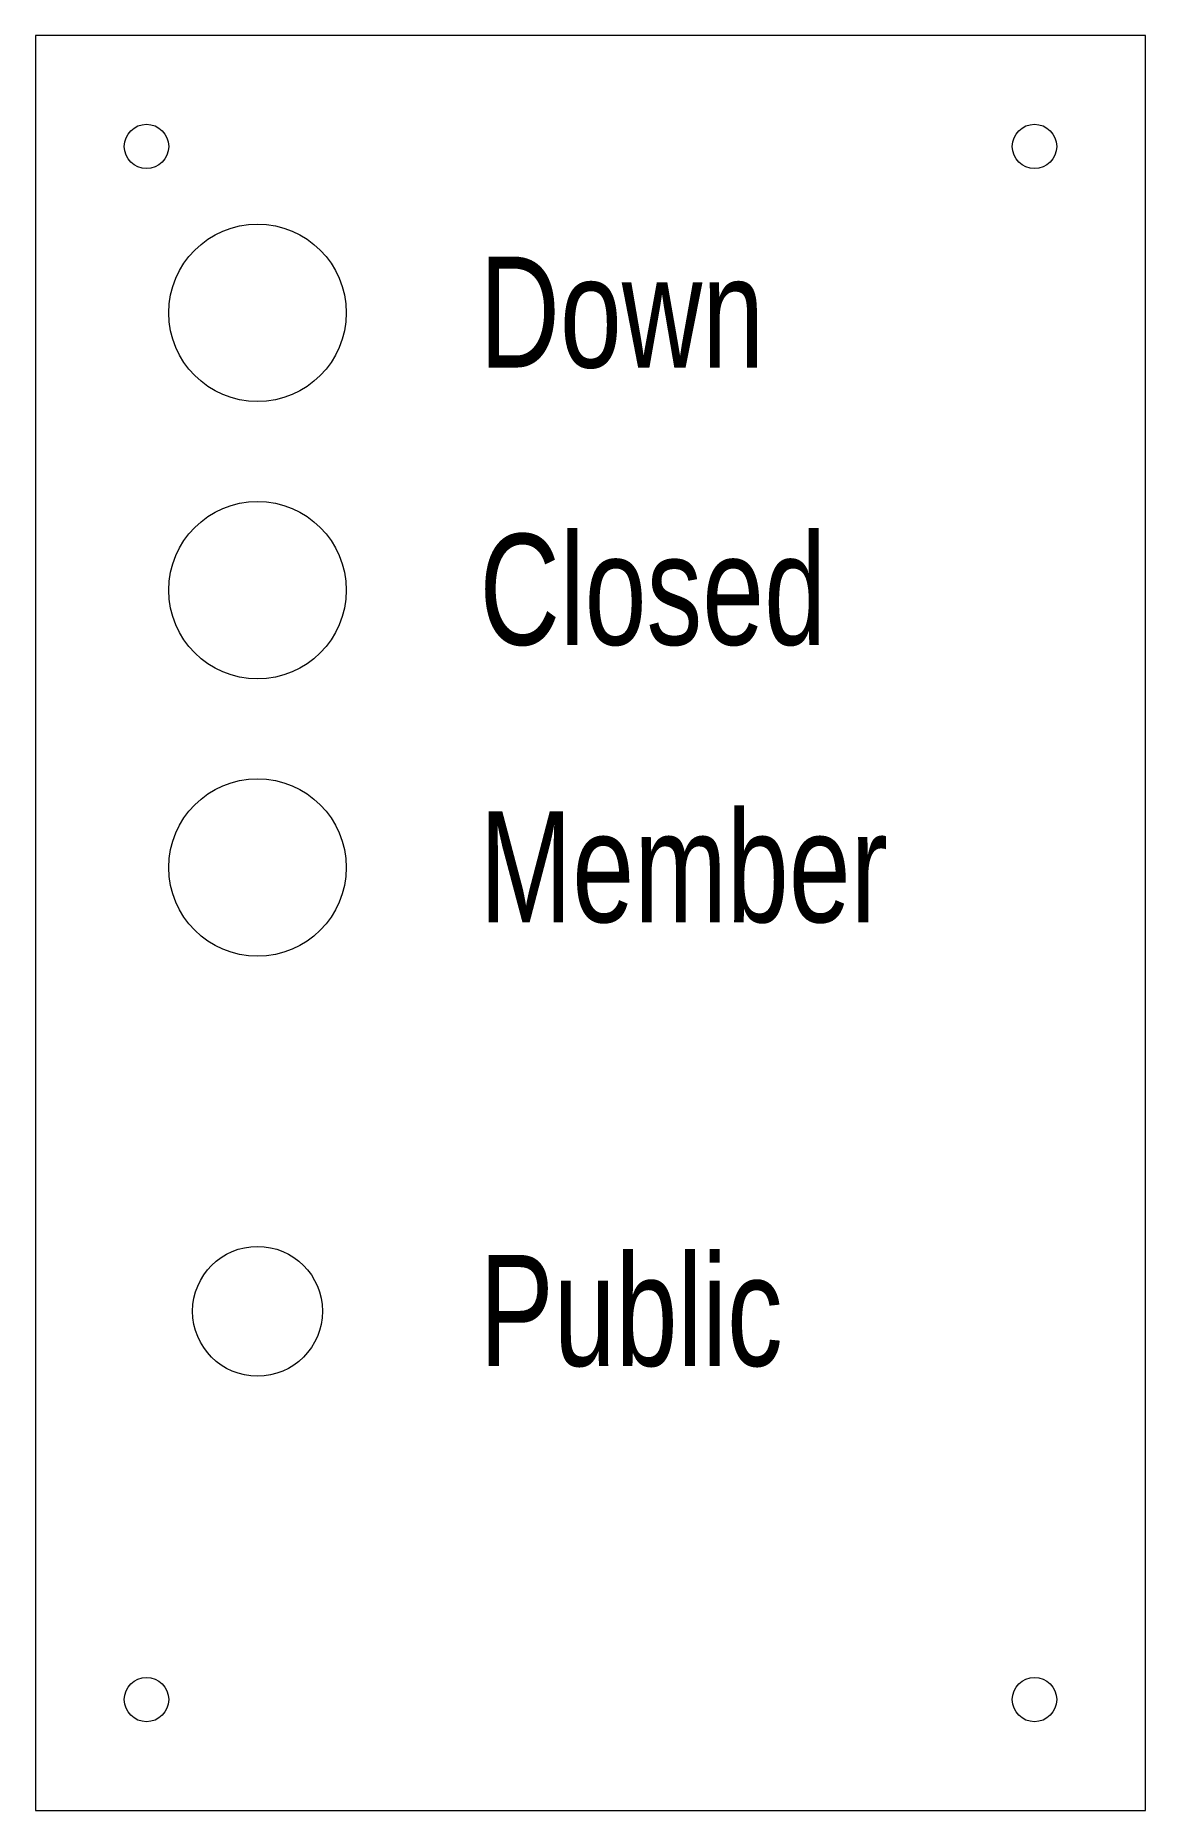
# Model space of a CAD drawing. Header units: millimetres. Extents: x 0 to 100, y 0 to 160.
import ezdxf

# ---------------------------------------------------------------- set-up
doc = ezdxf.new("R2010")
doc.units = ezdxf.units.MM
doc.layers.get('0').update_dxf_attribs({"linetype": 'CONTINUOUS', "lineweight": 0})
doc.layers.add('holes', color=1, linetype='CONTINUOUS', lineweight=0)
doc.layers.add('text', color=3, linetype='CONTINUOUS', lineweight=0)
doc.styles.get("Standard").update_dxf_attribs({"font": 'txt', "width": 0.75})

msp = doc.modelspace()

# ---------------------------------------------------------------- linework, layer by layer
for p, q in [((100, 160), (0, 160)), ((0, 160), (0, 0)), ((100, 0), (100, 160)), ((0, 0), (100, 0))]:
    msp.add_line(p, q)
at = {"layer": 'holes'}
for centre, radius in [((10, 150), 2), ((90, 150), 2), ((20, 135), 8), ((20, 110), 8), ((20, 85), 8), ((20, 45), 5.85), ((10, 10), 2), ((90, 10), 2)]:
    msp.add_circle(centre, radius, dxfattribs=at)

# ---------------------------------------------------------------- texts
at = {"layer": 'text', "char_height": 10, "width": 100, "attachment_point": 4}
for s, insert in [('Down', (40, 135)), ('Closed', (40, 110)), ('Member', (40, 85)), ('Public', (40, 45))]:
    msp.add_mtext(s, dxfattribs=dict(at, insert=insert))

doc.saveas('drawing.dxf')
